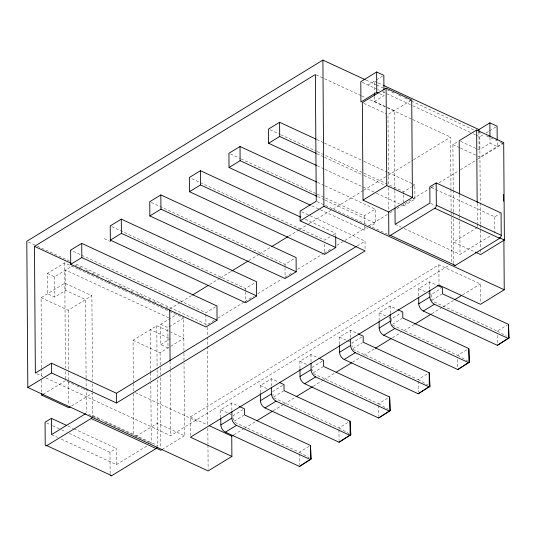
<?xml version="1.0" encoding="UTF-8"?>
<svg xmlns="http://www.w3.org/2000/svg" width="536" height="536" viewBox="0 0 536 536"><rect width="100%" height="100%" fill="white"/><g stroke="black" fill="none" stroke-linecap="round" stroke-linejoin="round"><path stroke-width="0.4" stroke-dasharray="2.68 2.01" d="M86.102 377.873L85.552 299.564L65.714 290.385L54.759 297.085L47.543 293.748L47.403 273.44L64.695 262.861L77.975 269.005M47.403 273.44L54.618 276.777L71.911 266.198M368.004 85.03L375.696 80.326M376.379 79.911L382.483 76.172M41.574 367.676L41.084 297.701L64.836 283.169L91.884 295.691L92.48 380.661M374.45 96.587L374.483 101.458L383.984 95.649L383.95 90.772M41.084 297.701L68.132 310.223L91.884 295.691M411.038 100.413L387.984 114.516L388.493 186.997M169.711 308.977L180.404 302.431M181.114 301.996L191.808 295.45M209.636 284.549L219.613 278.439M220.33 278.003L231.023 271.457M248.845 260.556L258.828 254.446M259.538 254.01L270.948 247.029M288.77 236.128L298.753 230.018M299.463 229.582L308.019 224.35M308.729 223.914L332.26 209.516M332.97 209.08L362.912 190.762M363.629 190.32L387.153 175.929M387.87 175.493L412.82 160.224M413.531 159.788L450.608 137.102L450.97 188.786M43.161 394.315L65.519 380.64L76.038 385.505M133.343 382.758L133.049 340.273L156.8 325.741L170.327 332.005M453.215 189.556L452.9 144.573L458.488 141.149M160.659 324.307L167.875 327.643L168.016 347.951L160.8 344.615L160.659 324.307L176.491 314.619M169.249 326.806L183.707 317.955L183.949 352.427M476.203 135.119L479.807 136.787L483.264 134.67M486.031 132.975L488.798 131.286M489.489 130.858L495.713 127.052M215.573 306.813L205.878 312.743L70.631 250.138M111.743 226.621L245.461 288.522L255.156 282.593M151.279 202.427L285.005 264.328L294.7 258.399M330.129 236.718L324.588 240.108L190.87 178.207M332.903 235.023L335.67 233.328L335.69 235.833M317.071 194.079L364.172 215.887L375.26 209.107L375.354 223.318L370.51 226.286M317.145 151.567L403.762 191.667L411.38 187.004M412.07 186.582L414.844 184.887L414.944 199.097L403.856 205.884L402.342 205.181M160.8 344.615L170.301 338.799M477.596 149.196L479.07 149.879L490.025 143.172L497.24 146.509L497.2 140.827M71.61 405.98L92.567 393.156L92.721 415.494A2.486 1.394 -65.2 0 1 92.661 416.057M133.049 340.273L160.096 352.795L183.848 338.263L171.078 332.347M503.699 142.556L479.948 157.095L477.697 156.05M214.253 320.381L207.117 324.749L74.531 263.364M217.824 318.196L244.222 302.049M244.932 301.607L253.495 296.375M257.776 293.755L282.036 278.908M284.891 277.166L292.736 272.362M297.735 269.307L323.416 253.588M324.133 253.153L331.978 248.349M336.976 245.294L344.112 240.925M344.822 240.49L366.229 227.398M369.083 225.649L389.062 213.429M389.773 212.986L394.054 210.367M396.908 208.625L430.442 188.103M431.158 187.667L435.44 185.047M439.004 182.863L459.694 170.207M460.411 169.771L476.819 159.728M477.536 159.293L503.217 143.574M320.206 209.703L364.272 230.105L367.736 227.981M357.157 245.95L365.016 241.14L365.07 249.26M69.218 433.41L109.981 452.277L116.312 448.404L116.426 464.645L60.568 438.79M135.822 436.465L157.484 423.212L184.531 435.735L184.022 363.254M477.328 227.505L453.577 242.038L474.615 251.779M431.346 187.5L494.748 216.852L499.673 213.837M190.407 435.594L190.273 416.914L438.87 264.811L480.35 284.006L480.477 302.693M116.426 464.645L147.708 445.51M404.171 228.55L460.029 254.412L490.594 235.706M45.989 378.001L170.595 435.688L448.639 265.561M220.778 417.732L220.725 409.738L231.807 402.958L238.493 406.047M260.362 392.707L260.308 385.518L271.397 378.738L278.077 381.826M299.946 368.487L299.899 361.298L310.981 354.51L318.404 357.954M339.529 344.266L339.482 337.077L350.564 330.29L357.251 333.385M379.126 320.85L379.066 312.856L390.154 306.069L397.578 309.507M418.703 295.825L418.656 288.636L429.738 281.849L437.162 285.286M162.174 449.409L184.531 435.735M243.049 409.645L233.348 415.581L233.381 420.15M282.633 385.424L272.931 391.36L272.965 395.93M322.216 361.204L312.522 367.14L312.548 370.945M361.8 336.983L352.105 342.919L352.132 346.725M388.721 317.325L391.689 318.699L401.39 312.763M428.304 293.105L431.272 294.478L440.974 288.542M234.085 421.249L243.78 415.313M273.668 397.029L283.37 391.092M313.252 372.808L322.953 366.872M352.842 348.588L362.537 342.651M392.426 324.367L402.121 318.431M432.009 300.147L441.711 294.21M233.89 434.803L243.893 428.686M244.61 428.244L256.041 421.256M273.186 410.764L283.182 404.647M283.899 404.204L295.329 397.216M313.185 386.288L323.188 380.165M323.905 379.729L334.618 373.177M352.474 362.249L361.05 357.003M363.904 355.254L374.624 348.695M392.479 337.767L401.055 332.521M403.91 330.779L413.913 324.655M431.768 313.728L442.488 307.175M443.198 306.739L453.918 300.18M462.488 294.934L480.35 284.006M234.909 422.375L299.369 452.217L309.071 446.28M273.735 397.806L338.953 427.996L348.655 422.06M313.319 373.585L378.543 403.776L388.238 397.839M352.902 349.358L418.127 379.555L427.822 373.619M392.493 325.138L457.711 355.335L467.412 349.398M431.272 294.478L431.319 300.569L497.294 331.114L506.996 325.178M377.371 82.557L374.342 81.15L374.423 92.527M378.128 82.906L382.677 85.016M366.088 80.092L375.937 84.648M376.694 85.003L383.508 88.159M387.3 89.914L394.878 93.418M398.663 95.174L400.935 96.225M404.727 97.981L410.784 100.788M411.541 101.136L473.67 129.9M478.219 132.003L482.005 133.752M486.547 135.863L499.431 141.826M500.188 142.174L502.46 143.226M362.236 82.356L377.103 89.237M377.86 89.592L379.374 90.289M382.409 91.696L411.963 105.378M412.72 105.726L471.834 133.096M473.315 133.779L475.479 134.784M379.656 93.646L383.984 95.649M374.483 101.458L394.315 110.644L394.871 189.784M460.705 141.377L476.866 148.854M316.126 74.846L323.724 78.363M324.481 78.718L360.956 95.602M361.713 95.951L365.512 97.713M370.068 99.823L386.784 107.562M387.548 107.91L411.856 119.166M412.62 119.515L450.608 137.102M363.85 103.348L386.476 113.82M452.9 144.573L459.66 147.702M460.411 148.05L476.94 155.701M316.83 139.514L323.67 142.677M324.427 143.032L363.18 160.968M363.937 161.323L387.488 172.224M388.252 172.572L412.566 183.828M413.323 184.183L414.844 184.887M430.703 203.392L435.232 205.489M270.037 129.766L279.913 134.335M280.676 134.683L316.387 151.219M316.93 153.725L323.771 156.894M324.528 157.242L363.281 175.185M364.038 175.533L384.553 185.034M413.423 198.394L414.944 199.097M317.245 165.785L324.079 168.947M324.843 169.302L375.749 192.866M376.507 193.221L399.3 203.774M317.513 182.374L324.354 185.543M325.111 185.892L375.26 209.107M395.112 224.356L401.149 227.15M230.453 153.986L240.329 158.556M241.093 158.911L316.307 193.731M317.614 196.591L324.454 199.754M325.211 200.109L375.354 223.318M317.01 201.556L387.669 234.272M311.851 205.831L319.449 209.348M301.607 211.787L365.016 241.14M305.279 219.258L335.67 233.328M418.656 288.636L425.336 291.725M379.066 312.856L385.752 315.945M339.482 337.077L346.906 340.514M347.65 340.856L349.874 341.888M104.279 238.641L110.771 241.649M299.899 361.298L306.579 364.386M28.314 241.97L36.649 245.83M37.406 246.178L69.988 261.26M74.739 265.005L82.336 268.523M86.135 270.285L88.413 271.337M92.212 273.099L99.81 276.616M108.165 280.482L111.964 282.244M119.561 285.762L123.36 287.517M124.124 287.872L127.159 289.279M130.958 291.035L133.236 292.093M137.035 293.849L144.633 297.366M148.432 299.128L150.716 300.18M153.752 301.587L156.793 302.994M159.829 304.401L162.113 305.46M165.912 307.215L168.19 308.274M78.732 269.36L95.401 277.079M96.158 277.427L106.771 282.338M107.528 282.693L112.835 285.145M113.592 285.5L124.198 290.411M124.962 290.76L130.261 293.219M131.025 293.567L168.914 311.108M169.671 311.463L183.707 317.955M168.646 317.794L65.573 270.077L65.714 290.385M168.833 338.122L150.469 329.62L150.763 372.105M260.308 385.518L266.995 388.607M220.725 409.738L228.148 413.176M228.892 413.517L231.123 414.549M190.273 416.914L207.62 424.941M135.327 392.674L197.221 421.33M76.789 385.853L82.048 388.292M82.799 388.64L88.058 391.072M36.87 373.78L42.954 376.594M92.721 415.494L157.638 445.55A2.486 1.394 -65.2 0 1 157.577 446.106M88.608 414.328L99.931 419.567M104.46 421.665L148.995 442.28M149.752 442.636L151.259 443.332L150.837 382.932M68.005 426.04L73.285 428.485M74.042 428.834L116.312 448.404M46.572 422.924L51.858 425.37M52.608 425.718L60.916 429.564M61.667 429.912L66.196 432.009M51.51 434.596L57.546 437.389M497.294 331.114L506.399 336.193M457.711 355.335L467.513 360.802M418.127 379.555L427.929 385.022M378.543 403.776L388.345 409.243M338.953 427.996L348.755 433.463M299.369 452.217L309.172 457.684M497.328 335.295L497.395 345.325M494.748 216.852L494.862 233.093M489.984 137.484L490.025 143.172M479.807 136.787L480.263 202.079M480.269 202.91L480.417 224.571M480.423 225.401L480.584 248.731M480.591 249.562L480.618 252.898M478.943 132.01L479.07 149.879M477.161 203.345L477.301 223.345M477.308 224.175L477.328 226.674M459.613 194.843L459.747 214.835M459.754 215.673L459.774 218.172M459.794 221.502L460.029 254.412M457.744 359.515L457.798 367.877M453.222 190.387L453.369 212.048M453.376 212.879L453.396 215.378M453.416 218.715L453.737 264.375M450.97 189.623L451.124 211.298M451.131 212.129L451.48 262.151M438.87 264.811L439.018 285.112M429.738 281.849L429.785 289.045M418.14 381.23L418.214 392.097M403.762 191.667L403.776 194.173M403.782 195.01L403.843 203.372M403.849 204.209L403.856 205.884M394.878 190.615L394.998 208.115M391.689 318.699L391.722 323.268M390.154 306.069L390.201 313.265M388.493 187.828L388.654 210.32M378.55 405.451L378.63 416.318M364.172 215.887L364.239 225.087M364.245 225.924L364.272 230.105M350.564 330.29L350.618 337.486M338.966 429.671L339.04 440.538M324.615 244.289L324.689 254.325M310.981 354.51L311.034 361.706M299.383 453.892L299.457 464.759M285.005 264.328L285.018 266.841M285.025 267.672L285.098 277.708M271.397 378.738L271.444 385.927M245.461 288.522L245.475 291.035M245.481 291.872L245.555 301.902M231.807 402.958L231.86 410.147M207.137 327.255L207.204 336.447M207.204 337.278L207.265 345.633M207.271 346.47L207.821 425.001M207.841 428.344L207.955 444.217M207.961 445.054L208.129 469.281M205.884 314.418L205.965 325.285M183.955 353.257L184.016 362.423M170.073 361.492L170.126 368.996M170.133 369.827L170.595 435.688M160.096 352.795L160.197 366.959M160.204 367.79L160.251 374.456M160.271 377.786L160.76 447.768M156.8 325.741L157.102 369.063M157.108 369.894L157.155 376.56M157.175 379.89L157.638 445.55M150.77 372.935L150.83 382.101M133.35 383.595L133.417 392.761M133.424 393.592L133.725 436.914M109.981 452.277L110.128 473.784M92.5 383.997L92.561 392.325M86.102 378.704L86.162 387.039M86.169 387.87L86.343 412.465M68.132 310.223L68.568 371.87M68.568 372.701L68.628 381.036M68.635 381.867L68.789 404.358M64.695 262.861L65.432 368.138M65.452 371.475L65.513 379.803M54.618 276.777L54.759 297.085M41.58 368.513L41.641 376.842M41.661 380.171L41.748 392.674"/><path stroke-width="0.8" d="M239.237 406.395L244.429 408.8L244.476 414.891L310.451 445.436L311.275 458.856L299.47 466.434L225.415 432.15A6.05 3.832 58.5 0 1 220.832 424.921L220.785 418.529M279.564 382.516L284.02 384.58L284.06 390.67L350.042 421.216L350.859 434.636L339.054 442.213L264.998 407.93A6.05 3.832 58.5 0 1 260.416 400.7L260.369 393.511M319.148 358.296L323.603 360.36L323.644 366.45L389.625 396.995L390.442 410.415L378.637 417.993L304.589 383.709A6.05 3.832 58.5 0 1 300.006 376.48L299.952 369.291M357.988 333.727L363.187 336.139L363.234 342.229L429.209 372.775L430.026 386.195L418.227 393.772L344.172 359.488A6.05 3.832 58.5 0 1 339.59 352.259L339.536 345.07M398.322 309.855L402.771 311.919L402.817 318.009L468.799 348.554L469.616 361.974L457.811 369.545L383.756 335.268A6.05 3.832 58.5 0 1 379.173 328.039L379.126 321.647M437.162 285.286L442.361 287.698L442.401 293.788L508.383 324.334L509.2 337.754L497.395 345.325L423.34 311.048A6.05 3.832 58.5 0 1 418.757 303.818L418.717 297.426M299.47 466.434L311.275 458.856M339.054 442.213L350.859 434.636M378.637 417.993L390.442 410.415M418.227 393.772L430.026 386.195M457.811 369.545L469.616 361.974M497.395 345.325L509.2 337.754M365.324 79.743L322.9 60.099L26.8 241.267L27.818 387.474L208.142 470.95L231.894 456.417L231.753 436.116L233.18 435.239M356.44 246.386L116.419 393.25L51.503 363.194L35.356 373.076L34.472 246.366L315.369 74.497L316.253 201.208L300.1 211.09L300.167 220.839L365.083 250.888L116.486 402.992L51.57 372.942L27.818 387.474M81.72 243.357L70.631 250.138L70.732 264.349L205.971 326.96L217.06 320.18L216.959 305.962L81.72 243.357L81.82 257.568L70.732 264.349M121.304 219.137L110.222 225.917L110.322 240.128L245.562 302.74L256.644 295.959L256.543 281.742L121.304 219.137L121.404 233.348L110.322 240.128M160.847 194.936L149.765 201.724L149.859 215.934L285.105 278.546L296.187 271.765L296.086 257.548L160.847 194.936L160.947 209.154L149.859 215.934M300.723 217.147L200.43 170.716L189.349 177.503L189.449 191.714L324.689 254.325L335.771 247.538L335.697 236.671M316.756 182.026L240.021 146.496L228.932 153.283L229.033 167.493L310.331 205.127M316.072 139.159L279.604 122.275L268.516 129.062L268.616 143.273L316.481 165.43M383.943 89.961L383.843 75.342L376.627 71.998L360.795 81.693L360.936 101.994L376.768 92.306L378.215 92.976M189.449 191.714L200.531 184.933L335.771 247.538M229.033 167.493L240.115 160.713L316.856 196.236M268.616 143.273L279.705 136.492L316.173 153.376M386.094 88.112L362.343 102.644L363.026 200.116L388.667 211.988L412.418 197.456L411.735 99.984L386.094 88.112L386.778 185.583L363.026 200.116M300.167 220.839L323.918 206.306L504.242 289.782L503.887 239.652M192.525 295.014L208.209 285.42M231.733 271.022L248.135 260.992M271.658 246.594L288.053 236.564M41.754 393.504L41.768 395.173L43.161 394.315M475.372 252.128L480.625 254.56L504.376 240.028L503.699 142.556L476.651 130.04L459.185 140.72L459.607 194.012M383.434 85.365L478.929 129.571L489.884 122.865L497.1 126.208L497.194 140.017M66.491 425.336L51.396 418.348L45.064 422.227L45.218 444.558A2.365 1.327 -65.2 0 0 46.82 445.624L111.729 475.673L156.07 448.545A2.486 1.394 -65.2 0 0 157.303 446.977M70.209 406.837L68.816 407.695L41.768 395.173M453.878 265.059A2.486 1.394 -65.2 0 0 455.332 265.441L499.666 238.312A2.365 1.327 -65.2 0 0 501.24 235.311L501.08 212.973L436.17 182.923L429.832 186.796L429.946 203.044L395.112 224.356L394.998 208.115M85.633 413.712L51.51 434.596L51.396 418.348M46.82 445.624L91.154 418.495A2.486 1.394 -65.2 0 0 92.5 416.64M388.667 211.988L388.821 234.326A2.486 1.394 -65.2 0 0 390.416 235.384L434.756 208.256A2.365 1.327 -65.2 0 0 436.324 205.261L436.17 182.923M162.174 449.409L160.78 450.267L156.271 448.176M220.832 424.921L231.914 418.14L231.874 411.748M260.416 400.7L271.504 393.92L271.457 387.528M300.006 376.48L311.088 369.699L311.041 363.308M339.59 352.259L350.671 345.479L350.624 339.087M379.173 328.039L390.255 321.258L390.208 314.062M418.757 303.818L429.845 297.038L429.798 290.646M225.415 432.15L236.497 425.37L310.552 459.647L310.451 445.436M264.998 407.93L276.087 401.149L350.142 435.426L350.042 421.216M304.589 383.709L315.671 376.922L389.726 411.206L389.625 396.995M344.172 359.488L355.254 352.701L429.309 386.985L429.209 372.775M383.756 335.268L394.838 328.481L468.893 362.765L468.799 348.554M423.34 311.048L434.428 304.26L508.483 338.544L508.383 324.334M256.751 420.814L272.469 411.199M296.04 396.774L312.475 386.724M336.045 372.299L351.763 362.684M375.334 348.259L391.052 338.645M414.623 324.22L431.058 314.17M454.628 299.745L461.771 295.37M504.242 289.782L480.49 304.314L439.018 285.112L190.421 437.222L231.894 456.417M436.324 205.261L501.24 235.311M386.778 185.583L412.418 197.456M499.117 237.595L504.376 240.028M434.756 208.256L499.666 238.312M390.416 235.384L455.332 265.441M160.947 209.154L296.187 271.765M121.404 233.348L256.644 295.959M81.82 257.568L217.06 320.18M34.472 246.366L70.94 263.25M209.127 425.644L231.753 436.116M91.154 418.495L156.07 448.545M503.572 194.541L503.619 201.221M489.884 122.865L489.978 136.673M478.929 129.571L478.936 131.193M476.651 130.04L477.154 202.514M376.627 71.998L376.768 92.306M374.423 93.338L374.443 95.776M322.9 60.099L323.918 206.306M279.604 122.275L279.705 136.492M240.021 146.496L240.115 160.713M200.43 170.716L200.531 184.933M169.711 309.808L170.066 360.661M116.419 393.25L116.486 402.992M51.503 363.194L51.57 372.942M236.497 425.37A6.05 3.832 58.5 0 1 231.914 418.14M276.087 401.149A6.05 3.832 58.5 0 1 271.504 393.92M355.254 352.701A6.05 3.832 58.5 0 1 350.671 345.479M315.671 376.922A6.05 3.832 58.5 0 1 311.088 369.699M394.838 328.481A6.05 3.832 58.5 0 1 390.255 321.258M434.428 304.26A6.05 3.832 58.5 0 1 429.845 297.038M111.729 475.673A2.365 1.327 -65.2 0 1 110.188 475.11"/></g></svg>
